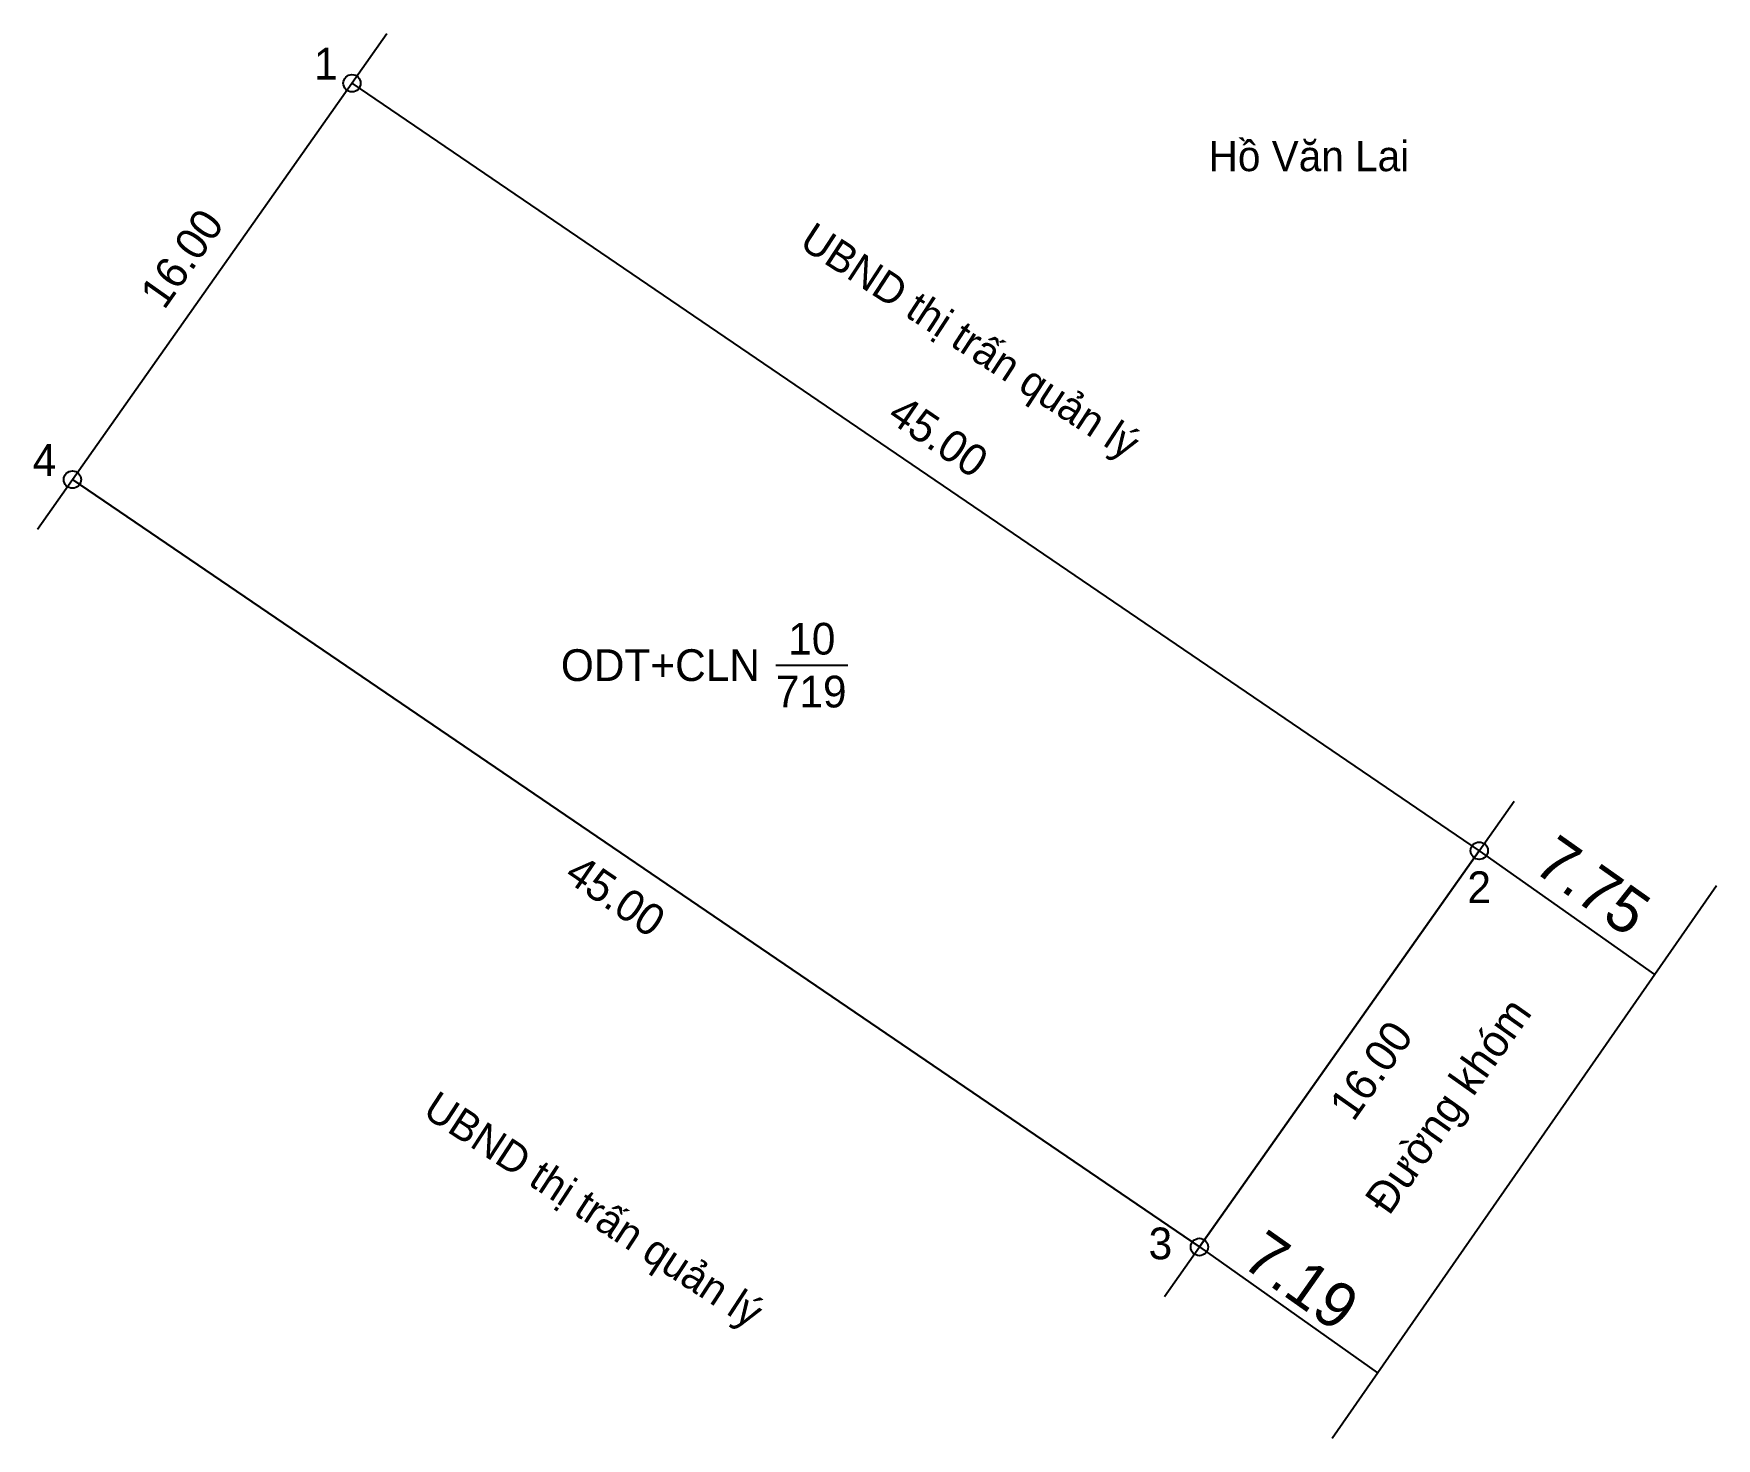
# Model space of a CAD drawing. Extents: x 535901.2 to 535956.7, y 1839391 to 1839437.4.
import ezdxf

# ---------------------------------------------------------------- set-up
doc = ezdxf.new("R2010")
doc.units = 0
for name, color, linetype in [('CanhThua', 7, 'Continuous'), ('ChieuDaiCanhThua', 7, 'Continuous'), ('Level 1', 7, 'Continuous'), ('Level 10', 7, 'Continuous'), ('Level 16', 7, 'Continuous'), ('MocDinhThua', 7, 'Continuous'), ('NhanDiaChinhThua', 7, 'Continuous'), ('SoHieuDinhThua', 7, 'Continuous')]:
    doc.layers.add(name, color=color, linetype=linetype)

msp = doc.modelspace()

# ---------------------------------------------------------------- linework, layer by layer
at = {"layer": 'CanhThua'}
for p, q in [((535902.43, 1839422.66), (535911.65, 1839435.73)), ((535911.65, 1839435.73), (535948.83, 1839410.42)), ((535939.6, 1839397.35), (535902.43, 1839422.66)), ((535948.83, 1839410.42), (535939.6, 1839397.35))]:
    msp.add_line(p, q, dxfattribs=at)
at = {"layer": 'Level 1'}
for p, q in [((535948.83, 1839410.42), (535954.609, 1839406.339)), ((535939.602, 1839397.353), (535945.478, 1839393.203))]:
    msp.add_line(p, q, dxfattribs=at)
at = {"layer": 'Level 10'}
for p, q in [((535911.65, 1839435.73), (535912.802, 1839437.365)), ((535902.43, 1839422.66), (535911.65, 1839435.73)), ((535911.65, 1839435.73), (535948.83, 1839410.42)), ((535901.279, 1839421.028), (535902.43, 1839422.66)), ((535902.43, 1839422.66), (535939.6, 1839397.35)), ((535948.83, 1839410.42), (535949.982, 1839412.051)), ((535939.6, 1839397.35), (535948.83, 1839410.42)), ((535938.446, 1839395.716), (535939.6, 1839397.35))]:
    msp.add_line(p, q, dxfattribs=at)
msp.add_lwpolyline([(535943.974, 1839391.04), (535956.65, 1839409.275)], dxfattribs=at)
at = {"layer": 'MocDinhThua'}
for centre in [(535911.65, 1839435.73), (535902.43, 1839422.66), (535948.83, 1839410.42), (535939.6, 1839397.35)]:
    msp.add_circle(centre, 0.286, dxfattribs=at)
at = {"layer": 'NhanDiaChinhThua'}
msp.add_line((535925.629, 1839416.539), (535928.001, 1839416.539), dxfattribs=at)

# ---------------------------------------------------------------- texts
at = {"layer": 'ChieuDaiCanhThua'}
for s, rotation, p in [('16.00', 54.7996, (535905.454, 1839428.226)), ('45.00', 325.7552, (535929.256, 1839424.637)), ('45.00', 325.7481, (535918.607, 1839409.488)), ('16.00', 54.7704, (535944.678, 1839401.45))]:
    msp.add_text(s, height=1.0457, rotation=rotation, dxfattribs=at).set_placement(p)
at = {"layer": 'Level 1'}
for s, p in [('7.75', (535950.551, 1839409.784)), ('7.19', (535940.939, 1839396.759))]:
    msp.add_text(s, height=1.5, rotation=324.7704, dxfattribs=at).set_placement(p)
at = {"layer": 'Level 16'}
msp.add_text('Hồ Văn Lai', height=1, dxfattribs=at).set_placement((535939.904, 1839432.83))
for s, height, rotation, p in [('UBND thị trấn quản lý', 1.00002, 326.8833, (535926.357, 1839430.352)), ('Đường khóm', 1.0457, 54.7497, (535945.854, 1839398.352)), ('UBND thị trấn quản lý', 1.00002, 326.8833, (535913.937, 1839401.702))]:
    msp.add_text(s, height=height, rotation=rotation, dxfattribs=at).set_placement(p)
at = {"layer": 'NhanDiaChinhThua'}
for s, p in [('10', (535926.038, 1839416.888)), ('ODT+CLN', (535918.54, 1839416.017)), ('719', (535925.629, 1839415.145))]:
    msp.add_text(s, height=1.0457, dxfattribs=at).set_placement(p)
at = {"layer": 'SoHieuDinhThua'}
for s, p in [('1', (535910.399, 1839435.852)), ('4', (535901.118, 1839422.782)), ('2', (535948.439, 1839408.693)), ('3', (535937.925, 1839396.945))]:
    msp.add_text(s, height=1.046, dxfattribs=at).set_placement(p)

doc.saveas('drawing.dxf')
